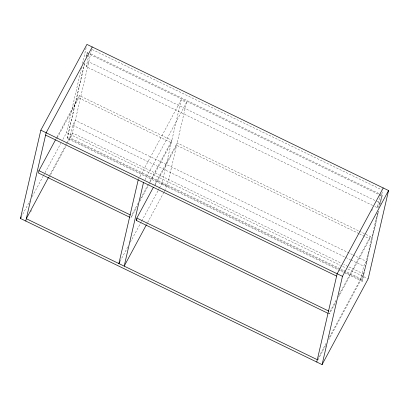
<?xml version="1.0" encoding="UTF-8"?>
<svg xmlns="http://www.w3.org/2000/svg" width="409" height="409" viewBox="0 0 409 409"><rect width="100%" height="100%" fill="white"/><g stroke="black" fill="none" stroke-linecap="round" stroke-linejoin="round"><path stroke-width="0.31" stroke-dasharray="2.04 1.53" d="M62.925 139.397L66.539 132.669L81.033 69.878M82.47 63.661L86.488 46.253M378.616 211.279L362.195 281.351L67.173 138.411L84.458 63.548M86.028 56.744L87.306 52.25L86.304 56.58M67.173 138.411L85.021 62.148M57.086 138.232L78.773 97.858L79.31 95.527L171.882 140.379L171.345 142.71L150.256 181.964M352.486 254.669L75.287 120.364L72.705 125.174L69.806 137.721L340.682 268.964M372.614 205.42L86.212 66.657L89.111 54.106M91.693 49.295L71.851 135.246L67.935 142.536M159.484 187.961L161.892 183.483L181.192 99.868L186.509 102.444L167.204 186.059L165.4 189.418M338.447 297.169L369.772 238.856L370.314 236.52L365.14 234.014M353.064 254.95L366.29 261.356L363.708 266.167L360.81 278.713L341.254 269.24M374.915 206.535L377.216 207.649L380.114 195.098M377.497 212.823L362.855 276.239L328.816 339.608M378.642 207.849L382.66 190.446M362.195 281.351L378.34 211.438M379.767 205.252L382.328 195.19L90.179 53.64M380.472 203.232L382.328 195.19M81.151 68.922L82.056 67.24M86.212 66.657L88.799 61.846L376.352 201.167M55.813 139.264L56.718 137.582M57.02 137.02L79.31 95.527M21.053 217.348L29.791 201.085M32.199 196.596L43.042 176.412M43.344 175.85L60.813 143.324M49.801 174.97L65.46 145.808M65.762 145.246L66.667 143.564M66.969 143.007L72.393 132.91L341.541 263.314M30.583 212.072L31.488 210.39M49.259 177.302L65.829 146.458M138.181 179.945L181.192 99.868M144.996 179.72L186.509 102.444M138.145 203.181L131.519 215.517L130.982 217.849L137.005 206.637M140.558 198.697L148.687 183.554M149.893 181.315L171.882 140.379M140.016 201.029L148.753 184.766M149.055 184.208L149.955 182.526M154.909 184.449L177.194 142.956L358.816 230.952M154.97 185.66L176.657 145.287L358.851 233.565M120.077 261.32L127.899 246.76M130.307 242.281L141.437 221.56M141.734 221.003L157.981 190.763M158.283 190.205L159.183 188.523M146.448 224.699L147.352 223.017M147.654 222.46L163.897 192.22M164.198 191.657L165.098 189.981M371.551 211.039L372.456 209.357M377.216 207.649L379.797 202.838L376.924 201.448M335.973 300.446L329.951 311.658L329.409 313.994L336.04 301.658M338.984 294.838L370.314 236.52M318.509 357.461L326.039 343.442M329.352 337.272L363.391 273.907L343.841 264.429M317.972 359.792L325.804 345.211M92.27 49.576L381.546 189.735M86.887 53.027L381.909 195.972M359.393 231.228L364.562 233.738M78.773 97.858L171.345 142.71M359.429 233.841L369.772 238.856M72.705 125.174L350.477 259.756M351.055 260.037L363.708 266.167M66.539 132.669L340.426 265.369M342.727 266.484L345.6 267.88M347.901 268.994L368.166 278.815M67.592 137.629L338.463 268.871M340.763 269.986L362.614 280.574M161.892 183.483L167.204 186.059"/><path stroke-width="0.61" d="M20.45 218.467L40.834 130.185L86.918 44.387L388.55 190.533L368.166 278.815L322.082 364.613L20.45 218.467L21.053 217.348M25.767 221.044L46.145 132.761L92.235 46.963M55.517 139.827L38.947 170.665L38.41 172.997L129.832 217.297M138.181 179.945L118.876 263.565L119.776 261.883M143.493 182.521L124.188 266.136L146.146 225.257M328.263 313.437L136.294 220.425L136.836 218.094L153.401 187.25M316.765 362.037L337.149 273.754L383.233 187.956M322.082 364.613L342.461 276.331L388.55 190.533M48.594 177.215L26.304 218.708L317.307 359.705M136.294 220.425L136.897 219.306M40.834 130.185L342.461 276.331M45.609 135.093L336.607 276.09M38.947 170.665L130.369 214.96M136.836 218.094L328.8 311.101"/></g></svg>
